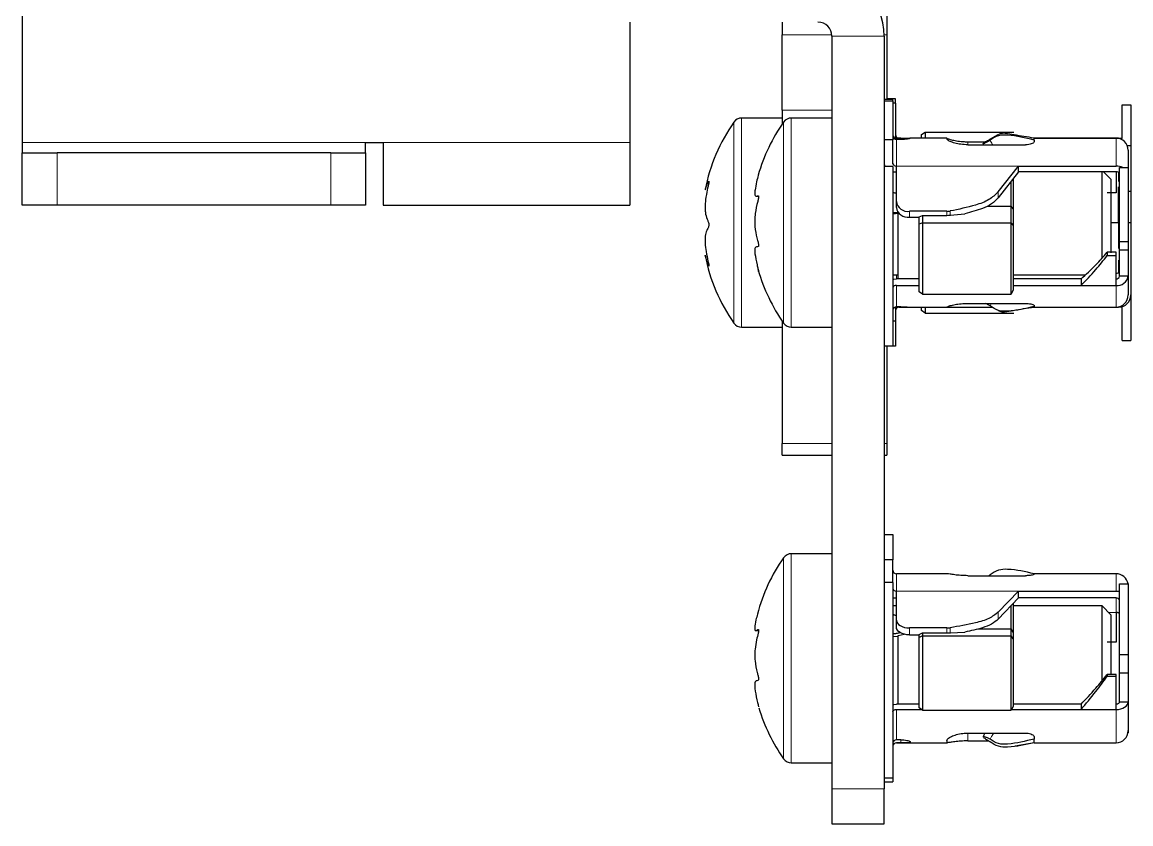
# Model space of a CAD drawing. Header units: millimetres. Extents: x -615 to 971, y 528 to 2003.
# Drawn here: x -66.5 to -2.9, y 528.2 to 574.2 of the extents above; entities that cross this region are included whole.
import ezdxf

# ---------------------------------------------------------------- set-up
doc = ezdxf.new("R2010")
doc.units = ezdxf.units.MM

msp = doc.modelspace()

# ---------------------------------------------------------------- linework, layer by layer
at = {"color": 7, "linetype": 'Continuous', "lineweight": 25}
for p, q in [((-66.508, 580.726), (-66.508, 567.326)), ((-16.908, 578.12), (-16.908, 573.503)), ((-31.658, 574.226), (-31.658, 567.326)), ((-22.908, 574.226), (-22.908, 573.503)), ((-22.908, 569.173), (-22.908, 573.503)), ((-20.058, 573.426), (-20.058, 530.226)), ((-17.058, 573.426), (-17.058, 530.226)), ((-16.908, 573.503), (-16.908, 569.826)), ((-17.058, 569.804), (-16.558, 569.804)), ((-17.058, 569.708), (-16.558, 569.708)), ((-16.408, 569.826), (-16.908, 569.826)), ((-16.558, 569.708), (-16.558, 569.804)), ((-16.558, 569.708), (-16.558, 567.479)), ((-16.408, 569.585), (-16.558, 569.585)), ((-16.408, 569.585), (-16.408, 569.826)), ((-16.408, 569.585), (-16.408, 567.568)), ((-3.408, 569.484), (-2.908, 569.484)), ((-3.408, 567.547), (-3.408, 569.484)), ((-2.908, 569.484), (-2.908, 567.142)), ((-22.908, 568.726), (-25.234, 568.726)), ((-22.908, 569.173), (-22.908, 568.378)), ((-20.058, 568.726), (-22.384, 568.726)), ((-66.508, 567.326), (-66.508, 566.726)), ((-46.808, 566.726), (-46.808, 567.326)), ((-46.808, 567.326), (-45.808, 567.326)), ((-45.808, 567.326), (-45.808, 563.726)), ((-31.658, 567.326), (-31.658, 563.726)), ((-16.558, 567.479), (-17.058, 567.479)), ((-16.558, 566.107), (-16.558, 567.479)), ((-16.108, 567.561), (-16.358, 567.561)), ((-16.108, 567.496), (-16.358, 567.496)), ((-16.208, 567.561), (-16.208, 567.576)), ((-16.208, 567.576), (-16.154, 567.576)), ((-13.458, 567.576), (-15.591, 567.576)), ((-15.558, 567.574), (-15.558, 567.565)), ((-14.908, 567.777), (-14.708, 567.919)), ((-14.908, 567.576), (-14.908, 567.777)), ((-14.708, 567.919), (-14.708, 567.576)), ((-14.708, 567.919), (-9.624, 567.919)), ((-13.458, 567.576), (-13.458, 567.521)), ((-12.258, 567.364), (-11.227, 567.364)), ((-10.53, 567.755), (-10.982, 567.506)), ((-3.758, 567.576), (-8.458, 567.576)), ((-8.458, 567.462), (-8.458, 567.576)), ((-8.458, 567.576), (-3.608, 567.576)), ((-8.458, 567.462), (-8.458, 567.363)), ((-66.508, 563.726), (-66.508, 566.726)), ((-66.508, 566.726), (-64.508, 566.726)), ((-48.808, 566.726), (-64.508, 566.726)), ((-48.808, 566.726), (-46.808, 566.726)), ((-46.808, 566.726), (-46.808, 563.726)), ((-12.258, 567.192), (-8.958, 567.192)), ((-11.386, 567.254), (-11.386, 567.257)), ((-11.385, 567.254), (-11.351, 567.192)), ((-3.111, 567.142), (-2.908, 567.142)), ((-3.058, 566.876), (-3.058, 565.894)), ((-2.908, 567.142), (-2.908, 564.532)), ((-16.558, 565.952), (-17.058, 565.952)), ((-16.558, 565.952), (-16.558, 555.649)), ((-16.358, 563.93), (-16.358, 565.973)), ((-10.513, 564.487), (-9.358, 565.973)), ((-9.358, 565.638), (-10.513, 564.152)), ((-9.358, 565.638), (-9.358, 565.973)), ((-9.358, 565.973), (-3.758, 565.973)), ((-3.758, 565.638), (-9.358, 565.638)), ((-4.558, 565.376), (-4.558, 565.638)), ((-4.058, 565.226), (-4.47, 565.638)), ((-3.558, 565.894), (-3.058, 565.894)), ((-3.558, 561.647), (-3.558, 565.894)), ((-3.058, 565.894), (-3.058, 561.647)), ((-9.774, 563.676), (-9.774, 565.104)), ((-9.658, 565.252), (-9.658, 563.521)), ((-4.558, 560.682), (-4.558, 565.376)), ((-4.058, 565.226), (-4.058, 564.935)), ((-4.058, 564.935), (-4.058, 560.996)), ((-24.409, 564.242), (-24.263, 564.242)), ((-3.758, 564.425), (-4.258, 564.425)), ((-3.058, 564.532), (-2.908, 564.532)), ((-2.908, 564.532), (-2.908, 562.726)), ((-64.508, 563.726), (-66.508, 563.726)), ((-48.808, 563.726), (-64.508, 563.726)), ((-46.808, 563.726), (-48.808, 563.726)), ((-45.808, 563.726), (-31.658, 563.726)), ((-16.358, 563.595), (-16.358, 563.93)), ((-11.15, 563.676), (-9.774, 563.676)), ((-9.774, 562.715), (-9.774, 563.676)), ((-9.658, 563.521), (-9.774, 563.676)), ((-9.658, 563.521), (-9.658, 562.57)), ((-16.558, 563.222), (-16.258, 563.259)), ((-16.258, 563.274), (-16.214, 563.285)), ((-16.258, 559.495), (-16.258, 563.274)), ((-13.457, 563.373), (-15.608, 563.373)), ((-15.608, 563.038), (-15.058, 563.038)), ((-15.058, 563.051), (-14.858, 563.141)), ((-15.058, 562.631), (-15.058, 563.051)), ((-14.858, 563.141), (-14.858, 562.715)), ((-14.858, 563.141), (-13.457, 563.141)), ((-13.263, 563.15), (-12.423, 563.235)), ((-14.858, 562.715), (-15.058, 562.631)), ((-15.058, 558.761), (-15.058, 562.631)), ((-14.858, 562.715), (-14.858, 558.625)), ((-14.858, 562.715), (-9.774, 562.715)), ((-9.774, 558.625), (-9.774, 562.715)), ((-9.658, 562.57), (-9.774, 562.715)), ((-9.658, 562.57), (-9.658, 558.861)), ((-4.058, 562.726), (-3.608, 562.726)), ((-3.608, 562.726), (-3.558, 562.726)), ((-3.058, 562.726), (-2.908, 562.726)), ((-2.908, 562.726), (-2.908, 558.576)), ((-3.558, 561.647), (-3.058, 561.647)), ((-3.558, 561.16), (-3.558, 561.647)), ((-3.058, 561.647), (-3.058, 561.16)), ((-4.258, 561.028), (-4.258, 560.833)), ((-3.758, 561.028), (-4.258, 561.028)), ((-3.758, 560.833), (-3.758, 561.028)), ((-3.558, 561.16), (-3.058, 561.16)), ((-3.558, 559.643), (-3.558, 561.16)), ((-3.058, 561.16), (-3.058, 559.643)), ((-4.258, 560.833), (-3.758, 560.833)), ((-16.558, 559.726), (-16.258, 559.726)), ((-9.658, 559.726), (-5.516, 559.726)), ((-15.058, 559.495), (-16.358, 559.495)), ((-16.358, 559.123), (-15.058, 559.123)), ((-5.758, 559.495), (-9.658, 559.495)), ((-9.658, 559.123), (-5.758, 559.123)), ((-5.758, 559.495), (-5.758, 559.123)), ((-5.758, 559.123), (-3.758, 559.123)), ((-3.058, 559.643), (-3.558, 559.643)), ((-3.058, 559.643), (-3.058, 558.576)), ((-14.858, 558.625), (-15.058, 558.761)), ((-14.858, 558.625), (-9.774, 558.625)), ((-9.658, 558.861), (-9.774, 558.625)), ((-2.908, 558.576), (-2.908, 555.969)), ((-16.408, 557.885), (-16.408, 557.094)), ((-16.108, 557.892), (-16.358, 557.892)), ((-16.208, 557.876), (-10.854, 557.876)), ((-15.591, 557.876), (-13.458, 557.876)), ((-14.908, 557.676), (-14.908, 557.876)), ((-14.708, 557.876), (-14.708, 557.534)), ((-13.458, 557.882), (-13.458, 557.876)), ((-12.258, 558.089), (-8.958, 558.089)), ((-8.458, 557.967), (-8.458, 557.908)), ((-8.458, 557.876), (-8.458, 557.908)), ((-8.458, 557.876), (-3.758, 557.876)), ((-8.458, 557.876), (-3.608, 557.876)), ((-3.408, 555.969), (-3.408, 557.906)), ((-14.708, 557.534), (-14.908, 557.676)), ((-14.708, 557.534), (-9.624, 557.534)), ((-25.234, 556.726), (-22.908, 556.726)), ((-22.908, 557.075), (-22.908, 550.057)), ((-22.384, 556.726), (-20.058, 556.726)), ((-16.558, 557.094), (-16.408, 557.094)), ((-16.408, 557.094), (-16.408, 555.626)), ((-3.408, 555.969), (-2.908, 555.969)), ((-17.058, 555.649), (-16.558, 555.649)), ((-16.908, 555.649), (-16.908, 550.057)), ((-16.408, 555.626), (-16.908, 555.626)), ((-22.908, 549.387), (-22.908, 550.057)), ((-16.908, 550.057), (-16.908, 549.387)), ((-22.908, 549.387), (-20.058, 549.387)), ((-17.058, 549.387), (-16.908, 549.387)), ((-17.058, 544.826), (-16.558, 544.826)), ((-16.558, 544.826), (-16.558, 543.375)), ((-20.058, 543.726), (-22.384, 543.726)), ((-16.558, 543.375), (-17.058, 543.375)), ((-16.558, 542.069), (-16.558, 543.375)), ((-16.064, 542.576), (-16.358, 542.576)), ((-13.439, 542.576), (-16.064, 542.576)), ((-3.758, 542.576), (-8.458, 542.576)), ((-8.458, 542.574), (-8.458, 542.576)), ((-8.458, 542.574), (-8.458, 542.547)), ((-16.558, 542.069), (-17.058, 542.069)), ((-16.558, 542.069), (-16.558, 530.875)), ((-12.258, 542.465), (-8.958, 542.465)), ((-3.558, 541.997), (-3.058, 541.997)), ((-3.558, 537.949), (-3.558, 541.997)), ((-3.058, 541.997), (-3.058, 537.949)), ((-16.358, 539.919), (-16.358, 541.585)), ((-10.513, 540.373), (-9.358, 541.585)), ((-9.358, 541.187), (-9.358, 541.585)), ((-9.358, 541.585), (-3.758, 541.585)), ((-16.358, 540.726), (-16.558, 540.726)), ((-9.358, 541.187), (-10.513, 539.976)), ((-9.774, 539.409), (-9.774, 540.751)), ((-9.658, 540.873), (-9.658, 539.225)), ((-4.558, 540.726), (-9.658, 540.726)), ((-3.758, 541.187), (-9.358, 541.187)), ((-4.058, 540.226), (-4.558, 540.726)), ((-4.558, 537.985), (-4.558, 540.726)), ((-4.058, 540.226), (-4.058, 537.942)), ((-16.358, 539.521), (-16.358, 539.919)), ((-13.457, 539.465), (-15.608, 539.465)), ((-11.686, 539.409), (-9.774, 539.409)), ((-9.774, 539.014), (-9.774, 539.409)), ((-9.658, 539.225), (-9.774, 539.409)), ((-24.435, 539.315), (-24.281, 539.315)), ((-16.558, 538.974), (-16.258, 538.993)), ((-16.258, 539.028), (-15.918, 539.11)), ((-16.258, 535.091), (-16.258, 539.028)), ((-15.608, 539.067), (-15.058, 539.067)), ((-15.058, 539.083), (-14.858, 539.189)), ((-15.058, 538.91), (-15.058, 539.083)), ((-14.858, 539.014), (-15.058, 538.91)), ((-15.058, 534.874), (-15.058, 538.91)), ((-14.858, 539.189), (-14.858, 539.014)), ((-14.858, 539.189), (-13.457, 539.189)), ((-14.858, 539.014), (-14.858, 534.749)), ((-14.858, 539.014), (-9.774, 539.014)), ((-13.263, 539.193), (-12.423, 539.228)), ((-9.774, 534.749), (-9.774, 539.014)), ((-9.658, 538.834), (-9.774, 539.014)), ((-9.658, 539.225), (-9.658, 538.834)), ((-9.658, 538.834), (-9.658, 534.966)), ((-3.758, 538.652), (-4.258, 538.652)), ((-4.558, 536.419), (-4.558, 537.985)), ((-4.058, 537.942), (-4.058, 536.788)), ((-3.558, 537.949), (-3.058, 537.949)), ((-3.558, 536.9), (-3.558, 537.949)), ((-3.058, 537.949), (-3.058, 536.9)), ((-4.258, 536.801), (-4.258, 536.694)), ((-3.758, 536.801), (-4.258, 536.801)), ((-3.758, 536.694), (-3.758, 536.801)), ((-3.558, 536.9), (-3.058, 536.9)), ((-3.558, 535.212), (-3.558, 536.9)), ((-3.058, 536.9), (-3.058, 535.212)), ((-4.258, 536.694), (-3.758, 536.694)), ((-15.058, 535.091), (-16.358, 535.091)), ((-9.658, 534.966), (-9.774, 534.749)), ((-5.758, 535.091), (-9.658, 535.091)), ((-5.758, 535.091), (-5.758, 534.788)), ((-3.058, 535.212), (-3.558, 535.212)), ((-3.058, 535.212), (-3.058, 533.576)), ((-16.358, 534.788), (-14.921, 534.788)), ((-14.858, 534.749), (-15.058, 534.874)), ((-14.858, 534.749), (-9.774, 534.749)), ((-9.753, 534.788), (-5.758, 534.788)), ((-5.758, 534.788), (-3.758, 534.788)), ((-16.108, 533.046), (-16.358, 533.046)), ((-13.458, 533.008), (-13.458, 532.88)), ((-12.258, 533.433), (-8.958, 533.433)), ((-12.258, 532.988), (-11.062, 532.988)), ((-11.386, 533.23), (-11.386, 533.235)), ((-11.276, 533.433), (-11.385, 533.239)), ((-8.458, 533.223), (-8.458, 533.094)), ((-8.458, 532.876), (-8.458, 533.094)), ((-3.069, 533.456), (-3.058, 533.456)), ((-3.058, 533.576), (-3.058, 533.456)), ((-16.358, 532.876), (-16.064, 532.876)), ((-16.108, 532.876), (-16.358, 532.876)), ((-16.064, 532.876), (-13.439, 532.876)), ((-15.558, 532.932), (-15.558, 532.91)), ((-9.55, 532.7), (-8.458, 532.887)), ((-8.458, 532.876), (-3.758, 532.876)), ((-22.384, 531.726), (-20.058, 531.726)), ((-17.058, 530.875), (-16.558, 530.875)), ((-17.058, 530.627), (-16.558, 530.627)), ((-16.558, 530.875), (-16.558, 530.627)), ((-20.058, 530.226), (-20.058, 528.226)), ((-17.058, 528.226), (-17.058, 530.226)), ((-20.058, 528.226), (-17.058, 528.226))]:
    msp.add_line(p, q, dxfattribs=at)
at = {"color": 8, "linetype": 'Continuous', "lineweight": 18}
for p, q in [((-22.908, 573.503), (-20.062, 573.503)), ((-20.058, 573.426), (-17.058, 573.426)), ((-17.059, 573.503), (-16.908, 573.503)), ((-25.234, 568.72), (-25.234, 568.726)), ((-25.234, 556.726), (-25.234, 568.72)), ((-20.058, 569.173), (-22.908, 569.173)), ((-22.384, 556.726), (-22.384, 568.726)), ((-25.675, 568.492), (-25.675, 568.498)), ((-25.675, 556.955), (-25.675, 568.492)), ((-22.825, 556.955), (-22.825, 568.498)), ((-66.508, 567.326), (-46.808, 567.326)), ((-45.808, 567.326), (-31.658, 567.326)), ((-16.358, 567.496), (-16.358, 565.973)), ((-16.108, 567.496), (-16.108, 567.561)), ((-12.258, 567.364), (-12.258, 567.192)), ((-3.758, 565.973), (-3.758, 567.576)), ((-64.508, 566.726), (-64.508, 563.726)), ((-48.808, 563.726), (-48.808, 566.726)), ((-16.358, 565.973), (-9.358, 565.973)), ((-3.608, 565.086), (-3.608, 565.593)), ((-10.513, 564.152), (-10.513, 564.487)), ((-15.608, 563.373), (-15.608, 563.038)), ((-13.457, 563.141), (-13.457, 563.373)), ((-13.263, 563.392), (-13.263, 563.15)), ((-3.608, 561.245), (-3.608, 562.726)), ((-3.608, 559.86), (-3.608, 560.571)), ((-16.358, 559.726), (-16.358, 559.495)), ((-3.758, 559.495), (-3.758, 559.815)), ((-16.358, 559.123), (-16.358, 557.892)), ((-3.758, 557.876), (-3.758, 559.123)), ((-16.208, 557.892), (-16.208, 557.876)), ((-3.608, 557.876), (-3.608, 557.893)), ((-22.908, 550.057), (-20.058, 550.057)), ((-17.058, 550.057), (-16.908, 550.057)), ((-22.825, 531.955), (-22.825, 543.498)), ((-22.384, 531.726), (-22.384, 543.726)), ((-16.358, 542.576), (-16.358, 541.585)), ((-10.982, 542.512), (-10.955, 542.465)), ((-3.758, 541.585), (-3.758, 542.576)), ((-16.358, 541.585), (-9.358, 541.585)), ((-3.758, 540.362), (-3.758, 541.187)), ((-10.513, 539.976), (-10.513, 540.373)), ((-3.758, 540.362), (-4.194, 540.362)), ((-15.608, 539.465), (-15.608, 539.067)), ((-13.457, 539.189), (-13.457, 539.465)), ((-13.263, 539.48), (-13.263, 539.193)), ((-16.358, 534.788), (-16.358, 533.046)), ((-3.758, 532.876), (-3.758, 534.788)), ((-16.108, 532.876), (-16.108, 533.046)), ((-12.258, 533.433), (-12.258, 532.988)), ((-17.058, 530.226), (-20.058, 530.226))]:
    msp.add_line(p, q, dxfattribs=at)
at = {"color": 7, "linetype": 'Continuous', "lineweight": 25, "flags": 128}
for points in [[(-3.608, 567.576), (-3.472, 567.563), (-3.408, 567.547)], [(-17.058, 566.107), (-17.045, 566.015), (-17.019, 565.952)], [(-16.558, 565.658), (-16.495, 565.647), (-16.358, 565.638)], [(-16.558, 559.473), (-16.495, 559.485), (-16.358, 559.495)], [(-3.758, 541.585), (-3.622, 541.574), (-3.558, 541.562)], [(-16.558, 541.211), (-16.495, 541.198), (-16.358, 541.187)], [(-3.558, 540.241), (-3.562, 540.264), (-3.574, 540.287), (-3.592, 540.308), (-3.617, 540.326), (-3.647, 540.341), (-3.682, 540.353), (-3.719, 540.359), (-3.758, 540.362)], [(-16.358, 539.919), (-16.344, 539.83), (-16.301, 539.745), (-16.232, 539.667), (-16.139, 539.598), (-16.025, 539.541), (-15.895, 539.499), (-15.755, 539.473), (-15.608, 539.465)], [(-15.608, 539.067), (-15.755, 539.076), (-15.895, 539.102), (-16.025, 539.144), (-16.139, 539.2), (-16.232, 539.269), (-16.301, 539.347), (-16.344, 539.433), (-16.358, 539.521)], [(-16.558, 535.073), (-16.495, 535.083), (-16.358, 535.091)], [(-3.558, 535.212), (-3.562, 535.189), (-3.574, 535.166), (-3.592, 535.145), (-3.617, 535.127), (-3.647, 535.112), (-3.682, 535.1), (-3.719, 535.093), (-3.758, 535.091)], [(-3.758, 534.788), (-3.622, 534.796), (-3.49, 534.821), (-3.369, 534.86), (-3.263, 534.912), (-3.176, 534.977), (-3.112, 535.05), (-3.072, 535.13), (-3.058, 535.212)], [(-16.558, 534.667), (-16.554, 534.691), (-16.543, 534.713), (-16.525, 534.734), (-16.5, 534.753), (-16.469, 534.768), (-16.435, 534.779), (-16.397, 534.786), (-16.358, 534.788)]]:
    msp.add_lwpolyline(points, dxfattribs=at)
at = {"color": 7, "linetype": 'Continuous', "lineweight": 25}
for centre, radius, start, end in [((-20.858, 573.426), 3.8, 0, 90), ((-20.858, 573.426), 0.8, 0, 90), ((-25.234, 568.186), 0.54, 90, 144.74847), ((-22.384, 568.186), 0.54, 90, 144.74847), ((-17.508, 562.726), 10, 144.74847, 169.13664), ((-14.658, 562.726), 10, 144.74847, 164.2164), ((-16.359, 567.761), 0.2, 180.08935, 270.08907), ((-16.36, 567.694), 0.198, 180.48602, 270.47792), ((-16.208, 567.776), 0.2, 180, 270), ((-3.758, 566.876), 0.7, 360, 90), ((-16.386, 566.148), 0.177, 193.44863, 278.95624), ((-3.751, 565.011), 0.962, 66.6447, 90.4317), ((-3.731, 565.463), 0.177, 13.44863, 98.95624), ((-15.692, 564.043), 0.676, 189.63694, 277.14426), ((-15.692, 563.708), 0.676, 189.63694, 277.14426), ((-13.457, 564.368), 0.996, 269.96573, 281.24283), ((-17.508, 562.726), 10, 190.82426, 215.25153), ((-14.658, 562.726), 10, 195.76708, 215.25153), ((-3.731, 559.99), 0.177, 261.04376, 346.55137), ((-16.381, 558.945), 0.18, 82.85574, 170.36306), ((-3.736, 559.673), 0.18, 262.85574, 350.36306), ((-3.68, 559.749), 0.63, 262.85574, 350.36306), ((-3.758, 558.576), 0.7, 270, 360), ((-3.608, 558.576), 0.7, 270, 0), ((-16.359, 557.692), 0.2, 89.91093, 179.91065), ((-16.208, 557.676), 0.2, 90, 180), ((-25.234, 557.266), 0.54, 215.25153, 270), ((-22.384, 557.266), 0.54, 215.25153, 270), ((-14.658, 537.726), 10, 144.74847, 165.35216), ((-22.384, 543.186), 0.54, 90, 144.74847), ((-16.358, 542.776), 0.2, 180.0002, 270.0002), ((-3.758, 541.876), 0.7, 9.94909, 90), ((-16.377, 541.767), 0.183, 187.23659, 275.7518), ((-3.74, 541.005), 0.183, 7.23659, 95.7518), ((-13.456, 540.679), 1.214, 269.96029, 279.18959), ((-14.658, 537.726), 10, 196.54426, 215.25153), ((-16.362, 532.85), 0.197, 88.99664, 178.9602), ((-3.758, 533.576), 0.7, 270, 360), ((-16.358, 532.676), 0.2, 89.9998, 179.9998), ((-22.384, 532.266), 0.54, 215.25153, 270)]:
    msp.add_arc(centre, radius, start, end, dxfattribs=at)
for centre, ratio in [((-13.457, 563.408), 0.356453), ((-13.457, 539.299), 0.14648)]:
    msp.add_ellipse(centre, major_axis=(0.75, 0), ratio=ratio, start_param=4.712389, end_param=4.975032, dxfattribs=at)
for points, knots in [([(-16.108, 567.561), (-16.046, 567.562), (-15.923, 567.563), (-15.758, 567.569), (-15.634, 567.576), (-15.568, 567.577), (-15.561, 567.575), (-15.558, 567.574)], [0, 0, 0, 0, 0.214393, 0.428789, 0.643061, 0.856854, 1, 1, 1, 1]), ([(-15.558, 567.565), (-15.564, 567.56), (-15.576, 567.55), (-15.67, 567.529), (-15.809, 567.509), (-15.964, 567.497), (-16.067, 567.496), (-16.108, 567.496)], [0, 0, 0, 0, 0.214305, 0.42865, 0.642279, 0.856223, 1, 1, 1, 1]), ([(-13.458, 567.571), (-13.446, 567.561), (-13.421, 567.542), (-13.221, 567.478), (-12.924, 567.414), (-12.585, 567.371), (-12.355, 567.366), (-12.258, 567.364)], [0, 0, 0, 0, 0.2128333, 0.4258501, 0.6355415, 0.8465873, 1, 1, 1, 1]), ([(-12.258, 567.192), (-12.393, 567.197), (-12.663, 567.207), (-13.022, 567.284), (-13.292, 567.38), (-13.437, 567.467), (-13.452, 567.505), (-13.458, 567.521)], [0, 0, 0, 0, 0.213238, 0.42649, 0.63916, 0.849598, 1, 1, 1, 1]), ([(-10.982, 567.506), (-11.031, 567.478), (-11.128, 567.424), (-11.253, 567.35), (-11.343, 567.292), (-11.382, 567.264), (-11.385, 567.258), (-11.386, 567.257)], [0, 0, 0, 0, 0.225867, 0.4517344, 0.6775983, 0.9034793, 1, 1, 1, 1]), ([(-11.386, 567.254), (-11.381, 567.254), (-11.371, 567.254), (-11.296, 567.288), (-11.185, 567.343), (-11.072, 567.403), (-11.003, 567.44), (-10.982, 567.452)], [0, 0, 0, 0, 0.225883, 0.451767, 0.67765, 0.903524, 1, 1, 1, 1]), ([(-8.458, 567.462), (-8.957, 567.585), (-9.628, 567.749), (-10.523, 567.761), (-10.827, 567.556), (-10.982, 567.452)], [0, 0, 0, 0, 0.587693, 0.790818, 1, 1, 1, 1]), ([(-8.458, 567.576), (-8.845, 567.633), (-9.407, 567.715), (-10.015, 567.843), (-10.347, 567.86), (-10.488, 567.78), (-10.558, 567.74)], [0, 0, 0, 0, 0.53039, 0.769058, 0.884473, 1, 1, 1, 1]), ([(-8.458, 567.363), (-8.464, 567.346), (-8.475, 567.312), (-8.56, 567.26), (-8.687, 567.218), (-8.827, 567.195), (-8.921, 567.193), (-8.958, 567.192)], [0, 0, 0, 0, 0.2143729, 0.4287785, 0.6425919, 0.8566662, 1, 1, 1, 1]), ([(-24.28, 565.45), (-24.282, 565.445), (-24.313, 565.337), (-24.393, 565.019), (-24.462, 564.649), (-24.489, 564.366), (-24.464, 564.213), (-24.385, 564.25), (-24.302, 564.273), (-24.272, 564.265), (-24.261, 564.243), (-24.258, 564.222), (-24.258, 564.198), (-24.262, 564.162), (-24.28, 564.069), (-24.36, 563.764), (-24.446, 563.383), (-24.489, 562.873), (-24.47, 562.368), (-24.397, 562.003), (-24.325, 561.723), (-24.297, 561.619), (-24.278, 561.541), (-24.266, 561.484), (-24.259, 561.439), (-24.259, 561.421), (-24.258, 561.414)], [0, 0, 0, 0, 0.00365, 0.077461, 0.171814, 0.228586, 0.285766, 0.416114, 0.454923, 0.474397, 0.482246, 0.486516, 0.490821, 0.495681, 0.504404, 0.537695, 0.669138, 0.731239, 0.794134, 0.916194, 0.946326, 0.965487, 0.978097, 0.99078, 0.995843, 1, 1, 1, 1]), ([(-3.758, 565.638), (-3.758, 565.483), (-3.758, 565.124), (-3.758, 564.678), (-3.758, 564.425)], [0, 0, 0, 0, 0.433451, 1, 1, 1, 1]), ([(-27.329, 564.609), (-27.329, 564.602), (-27.332, 564.583), (-27.269, 564.77), (-27.189, 564.972), (-27.131, 565.081), (-27.115, 565.1), (-27.109, 565.097), (-27.108, 565.087), (-27.11, 565.065), (-27.118, 565.014), (-27.163, 564.809), (-27.245, 564.443), (-27.315, 563.987), (-27.339, 563.583), (-27.315, 563.224), (-27.242, 562.985), (-27.162, 562.801), (-27.124, 562.701), (-27.112, 562.646), (-27.108, 562.616), (-27.108, 562.591), (-27.11, 562.563), (-27.121, 562.512), (-27.177, 562.377), (-27.269, 562.215), (-27.335, 561.931), (-27.332, 561.506), (-27.274, 561.039), (-27.196, 560.655), (-27.138, 560.396), (-27.117, 560.303), (-27.109, 560.254), (-27.108, 560.239), (-27.11, 560.231), (-27.117, 560.235), (-27.159, 560.313), (-27.24, 560.53), (-27.313, 560.771), (-27.325, 560.827), (-27.329, 560.846)], [0, 0, 0, 0, 0.031606, 0.08599, 0.146926, 0.162165, 0.169821, 0.172902, 0.176017, 0.178677, 0.182699, 0.194136, 0.245481, 0.30493, 0.341521, 0.378321, 0.450036, 0.485425, 0.500034, 0.504619, 0.507564, 0.510071, 0.512573, 0.517012, 0.53072, 0.594642, 0.659092, 0.697147, 0.750509, 0.809821, 0.823325, 0.836953, 0.840019, 0.842585, 0.845154, 0.849068, 0.859852, 0.907936, 0.969401, 1, 1, 1, 1]), ([(-3.608, 562.726), (-3.608, 563.121), (-3.608, 563.826), (-3.608, 564.486), (-3.608, 564.776)], [0, 0, 0, 0, 0.559866, 1, 1, 1, 1]), ([(-16.558, 564.491), (-16.557, 564.486), (-16.555, 564.476), (-16.538, 564.46), (-16.502, 564.442), (-16.431, 564.432), (-16.383, 564.424), (-16.358, 564.42)], [0, 0, 0, 0, 0.195302, 0.377541, 0.538909, 0.761383, 1, 1, 1, 1]), ([(-10.513, 564.487), (-10.682, 564.327), (-11.033, 563.996), (-12.015, 563.647), (-12.778, 563.491), (-13.263, 563.392)], [0, 0, 0, 0, 0.254027, 0.526591, 1, 1, 1, 1]), ([(-10.513, 564.152), (-10.633, 564.03), (-10.878, 563.779), (-11.542, 563.464), (-12.082, 563.324), (-12.423, 563.235)], [0, 0, 0, 0, 0.261809, 0.533628, 1, 1, 1, 1]), ([(-16.558, 563.328), (-16.557, 563.323), (-16.555, 563.313), (-16.538, 563.302), (-16.5, 563.294), (-16.424, 563.301), (-16.342, 563.311), (-16.285, 563.325), (-16.255, 563.333)], [0, 0, 0, 0, 0.1468126, 0.2838054, 0.4051095, 0.587871, 0.7831577, 1, 1, 1, 1]), ([(-24.258, 561.414), (-24.259, 561.406), (-24.259, 561.389), (-24.268, 561.361), (-24.31, 561.325), (-24.391, 561.343), (-24.461, 561.315), (-24.489, 561.184), (-24.467, 560.856), (-24.39, 560.449), (-24.309, 560.119), (-24.277, 559.998), (-24.263, 559.947), (-24.259, 559.93), (-24.258, 559.927), (-24.261, 559.935), (-24.268, 559.958), (-24.276, 559.988), (-24.281, 560.006)], [0, 0, 0, 0, 0.008099, 0.019489, 0.051051, 0.192127, 0.359973, 0.466272, 0.57344, 0.807079, 0.883862, 0.922338, 0.941681, 0.950032, 0.95847, 0.965715, 0.978482, 1, 1, 1, 1]), ([(-5.758, 559.495), (-5.478, 559.751), (-4.978, 560.208), (-4.478, 560.777), (-4.258, 561.028)], [0, 0, 0, 0, 0.559868, 1, 1, 1, 1]), ([(-5.758, 559.123), (-5.478, 559.412), (-4.978, 559.928), (-4.478, 560.556), (-4.258, 560.833)], [0, 0, 0, 0, 0.559911, 1, 1, 1, 1]), ([(-3.758, 559.123), (-3.758, 559.412), (-3.758, 559.928), (-3.758, 560.556), (-3.758, 560.833)], [0, 0, 0, 0, 0.559866, 1, 1, 1, 1]), ([(-16.108, 557.892), (-16.046, 557.891), (-15.922, 557.89), (-15.759, 557.884), (-15.64, 557.877), (-15.606, 557.877), (-15.591, 557.877)], [0, 0, 0, 0, 0.268337, 0.536678, 0.804865, 1, 1, 1, 1]), ([(-13.458, 557.882), (-13.446, 557.891), (-13.421, 557.911), (-13.221, 557.975), (-12.924, 558.039), (-12.585, 558.082), (-12.355, 558.087), (-12.258, 558.089)], [0, 0, 0, 0, 0.212833, 0.42585, 0.635542, 0.846587, 1, 1, 1, 1]), ([(-10.982, 557.947), (-11.031, 557.975), (-11.122, 558.026), (-11.194, 558.069), (-11.227, 558.089)], [0, 0, 0, 0, 0.54387, 1, 1, 1, 1]), ([(-8.458, 557.908), (-8.957, 557.789), (-9.628, 557.628), (-10.523, 557.632), (-10.827, 557.841), (-10.982, 557.947)], [0, 0, 0, 0, 0.587693, 0.790818, 1, 1, 1, 1]), ([(-10.558, 557.713), (-10.498, 557.679), (-10.409, 557.627), (-10.264, 557.596), (-10.029, 557.605), (-9.428, 557.74), (-8.858, 557.82), (-8.458, 557.876)], [0, 0, 0, 0, 0.113251, 0.16898, 0.224646, 0.455828, 1, 1, 1, 1]), ([(-8.958, 558.089), (-8.902, 558.087), (-8.79, 558.084), (-8.64, 558.059), (-8.527, 558.026), (-8.467, 557.993), (-8.461, 557.975), (-8.458, 557.967)], [0, 0, 0, 0, 0.214445, 0.428893, 0.643239, 0.857188, 1, 1, 1, 1]), ([(-12.258, 542.465), (-12.393, 542.468), (-12.663, 542.474), (-13.023, 542.514), (-13.289, 542.555), (-13.421, 542.577), (-13.436, 542.575), (-13.439, 542.575)], [0, 0, 0, 0, 0.234814, 0.469643, 0.703831, 0.935562, 1, 1, 1, 1]), ([(-11.062, 542.465), (-11.056, 542.469), (-11.031, 542.484), (-11.003, 542.5), (-10.982, 542.512)], [0, 0, 0, 0, 0.235419, 1, 1, 1, 1]), ([(-8.458, 542.574), (-8.957, 542.69), (-9.628, 542.846), (-10.523, 542.829), (-10.827, 542.618), (-10.982, 542.512)], [0, 0, 0, 0, 0.587693, 0.790818, 1, 1, 1, 1]), ([(-8.458, 542.547), (-8.464, 542.54), (-8.475, 542.526), (-8.56, 542.501), (-8.687, 542.48), (-8.827, 542.467), (-8.921, 542.466), (-8.958, 542.465)], [0, 0, 0, 0, 0.214373, 0.428779, 0.642592, 0.856666, 1, 1, 1, 1]), ([(-24.329, 540.257), (-24.358, 540.146), (-24.429, 539.872), (-24.485, 539.511), (-24.482, 539.314), (-24.424, 539.305), (-24.346, 539.363), (-24.288, 539.38), (-24.267, 539.376), (-24.259, 539.348), (-24.258, 539.329), (-24.26, 539.303), (-24.267, 539.249), (-24.309, 539.064), (-24.391, 538.748), (-24.462, 538.334), (-24.489, 537.91), (-24.464, 537.423), (-24.385, 537.059), (-24.302, 536.761), (-24.272, 536.646), (-24.261, 536.584), (-24.258, 536.551), (-24.258, 536.526), (-24.262, 536.501), (-24.28, 536.464), (-24.36, 536.432), (-24.446, 536.427), (-24.489, 536.262), (-24.47, 535.913), (-24.397, 535.512), (-24.325, 535.202), (-24.297, 535.091), (-24.278, 535.016), (-24.266, 534.968), (-24.259, 534.942), (-24.259, 534.939), (-24.258, 534.937)], [0, 0, 0, 0, 0.046233, 0.113467, 0.153166, 0.208832, 0.270707, 0.284793, 0.299011, 0.302209, 0.304886, 0.307566, 0.311648, 0.322899, 0.373059, 0.43718, 0.475761, 0.514619, 0.603202, 0.629576, 0.64281, 0.648144, 0.651045, 0.653971, 0.657274, 0.663202, 0.685826, 0.775152, 0.817355, 0.860097, 0.943047, 0.963524, 0.976545, 0.985115, 0.993735, 0.997175, 1, 1, 1, 1]), ([(-16.558, 540.299), (-16.557, 540.29), (-16.555, 540.272), (-16.538, 540.247), (-16.502, 540.22), (-16.431, 540.209), (-16.383, 540.201), (-16.358, 540.197)], [0, 0, 0, 0, 0.195302, 0.377541, 0.538909, 0.761383, 1, 1, 1, 1]), ([(-10.513, 540.373), (-10.682, 540.243), (-11.033, 539.973), (-12.015, 539.688), (-12.778, 539.561), (-13.263, 539.48)], [0, 0, 0, 0, 0.2540266, 0.5265912, 1, 1, 1, 1]), ([(-10.513, 539.976), (-10.633, 539.876), (-10.878, 539.672), (-11.542, 539.414), (-12.082, 539.3), (-12.423, 539.228)], [0, 0, 0, 0, 0.261809, 0.533628, 1, 1, 1, 1]), ([(-3.758, 540.362), (-3.758, 540.064), (-3.758, 539.533), (-3.758, 538.921), (-3.758, 538.652)], [0, 0, 0, 0, 0.559785, 1, 1, 1, 1]), ([(-16.558, 539.21), (-16.557, 539.202), (-16.555, 539.185), (-16.538, 539.164), (-16.5, 539.146), (-16.424, 539.151), (-16.305, 539.164), (-16.211, 539.187), (-16.143, 539.204)], [0, 0, 0, 0, 0.115696, 0.223653, 0.319247, 0.463273, 0.617169, 1, 1, 1, 1]), ([(-5.758, 535.091), (-5.478, 535.389), (-4.978, 535.92), (-4.478, 536.531), (-4.258, 536.801)], [0, 0, 0, 0, 0.559868, 1, 1, 1, 1]), ([(-5.758, 534.788), (-5.478, 535.122), (-4.978, 535.719), (-4.478, 536.396), (-4.258, 536.694)], [0, 0, 0, 0, 0.559911, 1, 1, 1, 1]), ([(-3.758, 534.788), (-3.758, 535.122), (-3.758, 535.719), (-3.758, 536.396), (-3.758, 536.694)], [0, 0, 0, 0, 0.559866, 1, 1, 1, 1]), ([(-16.108, 533.046), (-16.046, 533.045), (-15.923, 533.042), (-15.758, 533.018), (-15.634, 532.986), (-15.568, 532.955), (-15.561, 532.939), (-15.558, 532.932)], [0, 0, 0, 0, 0.214393, 0.428789, 0.643061, 0.856854, 1, 1, 1, 1]), ([(-13.458, 533.008), (-13.446, 533.043), (-13.421, 533.112), (-13.221, 533.24), (-12.924, 533.352), (-12.585, 533.422), (-12.355, 533.43), (-12.258, 533.433)], [0, 0, 0, 0, 0.212833, 0.42585, 0.635542, 0.846587, 1, 1, 1, 1]), ([(-12.258, 532.988), (-12.393, 532.985), (-12.663, 532.979), (-13.022, 532.939), (-13.292, 532.898), (-13.437, 532.874), (-13.452, 532.878), (-13.458, 532.88)], [0, 0, 0, 0, 0.213238, 0.42649, 0.63916, 0.849598, 1, 1, 1, 1]), ([(-10.982, 533.081), (-11.031, 533.106), (-11.128, 533.156), (-11.253, 533.212), (-11.343, 533.243), (-11.382, 533.247), (-11.385, 533.238), (-11.386, 533.235)], [0, 0, 0, 0, 0.225867, 0.451734, 0.677598, 0.903479, 1, 1, 1, 1]), ([(-11.386, 533.23), (-11.381, 533.219), (-11.371, 533.199), (-11.296, 533.137), (-11.185, 533.061), (-11.072, 532.992), (-11.003, 532.953), (-10.982, 532.941)], [0, 0, 0, 0, 0.225883, 0.451767, 0.67765, 0.903524, 1, 1, 1, 1]), ([(-8.458, 533.094), (-8.957, 532.969), (-9.628, 532.802), (-10.523, 532.778), (-10.827, 532.979), (-10.982, 533.081)], [0, 0, 0, 0, 0.587693, 0.790818, 1, 1, 1, 1]), ([(-8.958, 533.433), (-8.902, 533.43), (-8.79, 533.425), (-8.64, 533.386), (-8.527, 533.33), (-8.467, 533.272), (-8.461, 533.237), (-8.458, 533.223)], [0, 0, 0, 0, 0.214445, 0.428893, 0.643239, 0.857188, 1, 1, 1, 1]), ([(-15.558, 532.91), (-15.564, 532.903), (-15.576, 532.89), (-15.67, 532.881), (-15.809, 532.877), (-15.964, 532.877), (-16.067, 532.876), (-16.108, 532.876)], [0, 0, 0, 0, 0.214305, 0.42865, 0.642279, 0.856223, 1, 1, 1, 1]), ([(-8.458, 532.879), (-8.957, 532.763), (-9.628, 532.607), (-10.523, 532.624), (-10.827, 532.835), (-10.982, 532.941)], [0, 0, 0, 0, 0.587693, 0.790818, 1, 1, 1, 1])]:
    msp.add_open_spline(points, degree=3, knots=knots, dxfattribs=at)
at = {"color": 8, "linetype": 'Continuous', "lineweight": 18}
for points, knots in [([(-10.982, 567.452), (-10.94, 567.379), (-10.891, 567.292), (-10.841, 567.205), (-10.833, 567.192)], [0, 0, 0, 0, 0.842756, 1, 1, 1, 1]), ([(-10.901, 558.089), (-10.912, 558.069), (-10.939, 558.022), (-10.966, 557.975), (-10.982, 557.947)], [0, 0, 0, 0, 0.415393, 1, 1, 1, 1]), ([(-10.778, 533.433), (-10.784, 533.424), (-10.81, 533.379), (-10.862, 533.289), (-10.925, 533.18), (-10.966, 533.108), (-10.982, 533.081)], [0, 0, 0, 0, 0.073986, 0.383014, 0.76733, 1, 1, 1, 1])]:
    msp.add_open_spline(points, degree=3, knots=knots, dxfattribs=at)

doc.saveas('drawing.dxf')
